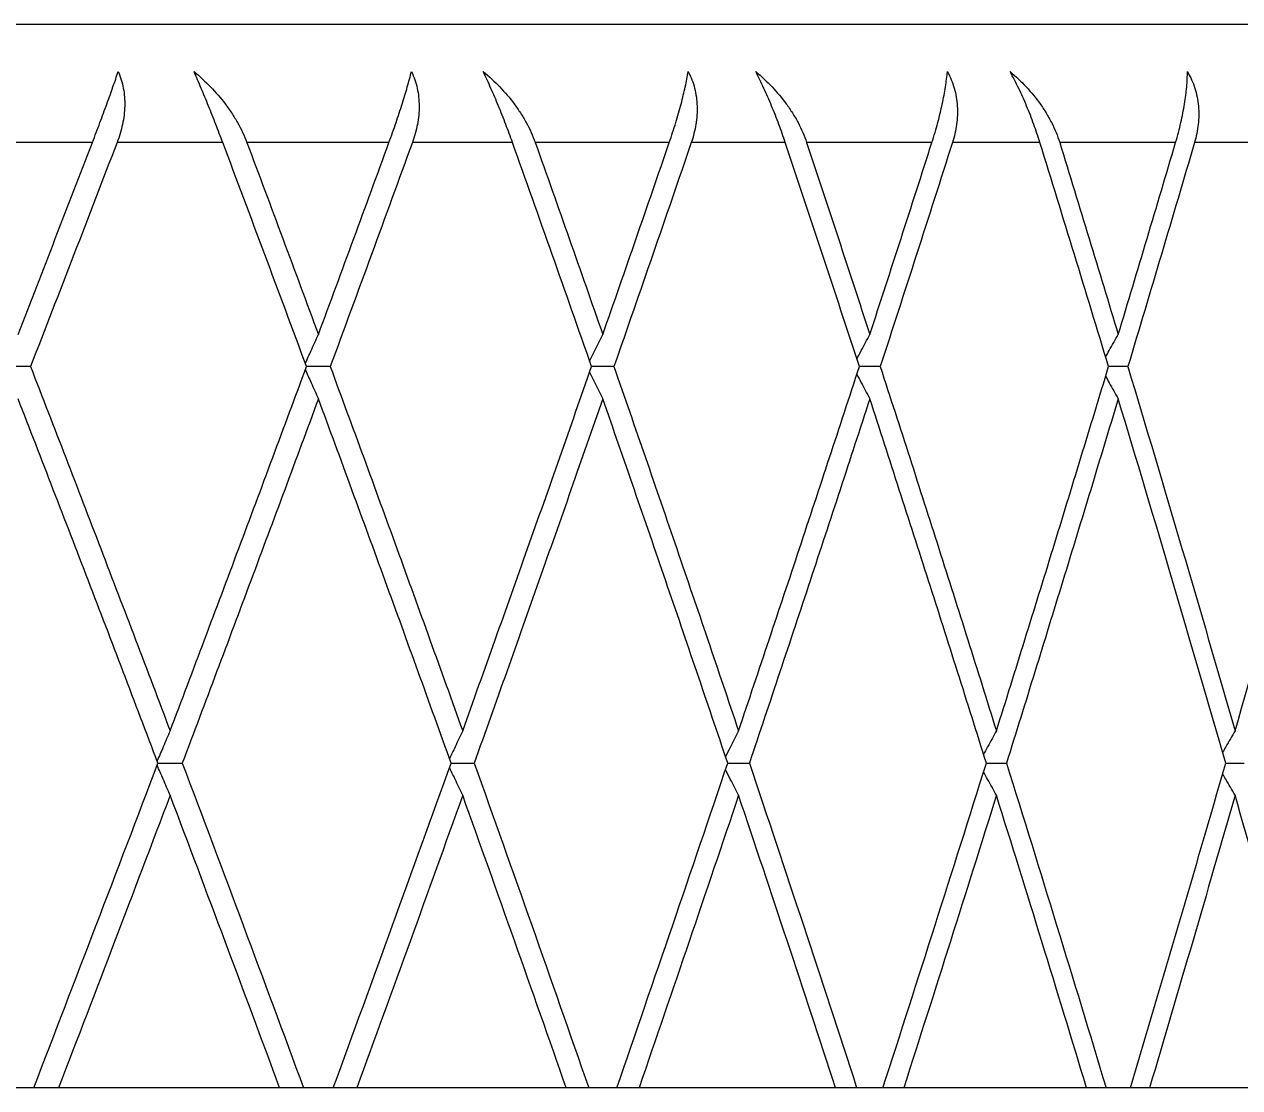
# Model space of a CAD drawing. Extents: x 1661 to 2451, y 0 to 579.
# Drawn here: x 2179.76 to 2184.9, y 273.28 to 277.78 of the extents above; entities that cross this region are included whole.
import ezdxf

# ---------------------------------------------------------------- set-up
doc = ezdxf.new("R2010")
doc.units = 0
doc.header["$LTSCALE"] = 10
doc.header["$MEASUREMENT"] = 0
doc.header["$PDMODE"] = 3
doc.header["$PDSIZE"] = -10
doc.layers.get('0').update_dxf_attribs({"linetype": 'CONTINUOUS'})
doc.layers.get('DEFPOINTS').update_dxf_attribs({"linetype": 'CONTINUOUS'})
doc.layers.add('1', color=7, linetype='CONTINUOUS')
doc.styles.add('Daelim Dimension', font='')
doc.styles.get('Daelim Dimension').set_extended_font_data('나눔고딕')
doc.dimstyles.new('DEFAULT', dxfattribs={"dimscale": 2, "dimtxt": 2, "dimasz": 2, "dimexe": 0, "dimexo": 2, "dimgap": 1, "dimtad": 1, "dimdec": 0, "dimzin": 9, "dimdsep": 46, "dimtxsty": 'Daelim Dimension', "dimcen": 0.5, "dimclrd": 5, "dimclre": 5, "dimclrt": 256, "dimadec": 1, "dimazin": 0, "dimtfac": 1, "dimtdec": 0, "dimtix": 1, "dimtmove": 0, "dimatfit": 3, "dimfxl": 1, "dimtolj": 1, "dimtzin": 1, "dimlwd": 9, "dimlwe": 9, "dimarcsym": 0})

# ---------------------------------------------------------------- blocks, each defined once
blk = doc.blocks.new('*D10')
at = {"color": 5, "linetype": 'ByBlock', "lineweight": 9, "ltscale": 0.5, "transparency": 16777216}
for p, q in [((2201.1748, 273.2806), (2210.2299, 273.2806)), ((2210.2299, 229.2806), (2210.2299, 269.2806)), ((2201.1748, 225.2806), (2210.2299, 225.2806))]:
    blk.add_line(p, q, dxfattribs=at)
at = {"color": 5, "lineweight": 9, "ltscale": 0.5, "transparency": 16777216}
for p, q in [((1872.6271, 259.8451), (1872.6271, 257.7348)), ((1907.6271, 259.8451), (1907.6271, 257.7348)), ((1872.6271, 257.7348), (1760.0075, 257.7348)), ((1903.6271, 257.7348), (1876.6271, 257.7348))]:
    blk.add_line(p, q, dxfattribs=at)
at = {"color": 5, "ltscale": 0.5, "transparency": 16777216}
for points in [[(2209.5632, 269.2806), (2210.8966, 269.2806), (2210.2299, 273.2806)], [(1876.6271, 258.4015), (1876.6271, 257.0681), (1872.6271, 257.7348)], [(1903.6271, 258.4015), (1903.6271, 257.0681), (1907.6271, 257.7348)], [(2209.5632, 229.2806), (2210.8966, 229.2806), (2210.2299, 225.2806)]]:
    blk.add_solid(points, dxfattribs=at)
at = {"layer": 'DEFPOINTS', "color": 0, "ltscale": 0.5, "transparency": 16777216}
for p in [(2197.1748, 273.2806), (2210.2299, 273.2806), (1907.6271, 257.7348), (1872.6271, 255.8451), (1907.6271, 255.8451), (2197.1748, 225.2806)]:
    blk.add_point(p, dxfattribs=at)
at = {"color": 7, "ltscale": 0.5, "transparency": 16777216, "insert": (1803.1169, 266.3585), "char_height": 10, "attachment_point": 5, "style": 'Daelim Dimension'}
blk.add_mtext('\\A1;설치구멍 %%C35', dxfattribs=at)
at = {"ltscale": 0.5, "transparency": 16777216, "insert": (2206.0525, 249.2806), "char_height": 4, "attachment_point": 5, "rotation": 90, "style": 'Daelim Dimension'}
blk.add_mtext('\\A1;48', dxfattribs=at)
blk = doc.blocks.new('*D11')
at = {"color": 5, "lineweight": 9, "ltscale": 0.5, "transparency": 16777216}
for p, q in [((2146.9886, 470.7637), (1973.3175, 470.7637)), ((1975.3175, 466.7637), (1975.3175, 277.2806)), ((2140.6495, 273.2806), (1973.3175, 273.2806))]:
    blk.add_line(p, q, dxfattribs=at)
at = {"color": 5, "linetype": 'ByBlock', "lineweight": 9, "ltscale": 0.5, "transparency": 16777216}
for p, q in [((2212.6777, 377.2806), (2263.0505, 377.2806)), ((2263.0505, 373.2806), (2263.0505, 277.2806)), ((2212.6777, 273.2806), (2263.0505, 273.2806))]:
    blk.add_line(p, q, dxfattribs=at)
at = {"color": 5, "ltscale": 0.5, "transparency": 16777216}
for points in [[(1974.6508, 466.7637), (1975.9842, 466.7637), (1975.3175, 470.7637)], [(2262.3839, 373.2806), (2263.7172, 373.2806), (2263.0505, 377.2806)], [(1974.6508, 277.2806), (1975.9842, 277.2806), (1975.3175, 273.2806)], [(2262.3839, 277.2806), (2263.7172, 277.2806), (2263.0505, 273.2806)]]:
    blk.add_solid(points, dxfattribs=at)
at = {"layer": 'DEFPOINTS', "color": 0, "ltscale": 0.5, "transparency": 16777216}
for p in [(2150.9886, 470.7637), (2208.6777, 377.2806), (1975.3175, 273.2806), (2144.6495, 273.2806), (2208.6777, 273.2806), (2263.0505, 273.2806)]:
    blk.add_point(p, dxfattribs=at)
at = {"color": 7, "ltscale": 0.5, "transparency": 16777216, "insert": (1967.874, 372.0221), "char_height": 10, "attachment_point": 5, "rotation": 90, "style": 'Daelim Dimension'}
blk.add_mtext('\\A1;197', dxfattribs=at)
at = {"ltscale": 0.5, "transparency": 16777216, "insert": (2258.8874, 325.2806), "char_height": 4, "attachment_point": 5, "rotation": 90, "style": 'Daelim Dimension'}
blk.add_mtext('\\A1;104', dxfattribs=at)

msp = doc.modelspace()

# ---------------------------------------------------------------- linework, layer by layer
at = {"layer": '1', "color": 7, "linetype": 'Continuous', "lineweight": 18}
for p, q in [((2189.1495, 277.7806), (2145.1495, 277.7806)), ((2179.7977, 273.2806), (2179.6648, 273.2806)), ((2180.8378, 273.2806), (2179.9028, 273.2806)), ((2181.0649, 273.2806), (2180.9387, 273.2806)), ((2182.0501, 273.2806), (2181.1648, 273.2806)), ((2182.2644, 273.2806), (2182.1453, 273.2806)), ((2183.1898, 273.2806), (2182.3585, 273.2806)), ((2183.3902, 273.2806), (2183.2789, 273.2806)), ((2184.2514, 273.2806), (2183.4781, 273.2806)), ((2184.4369, 273.2806), (2184.3339, 273.2806)), ((2185.2297, 273.2806), (2184.5181, 273.2806))]:
    msp.add_line(p, q, dxfattribs=at)
for points, knots in [([(2180.0457, 277.2806), (2180.0569, 277.3097), (2180.0676, 277.3377), (2180.0879, 277.3919), (2180.0976, 277.4181), (2180.1161, 277.4689), (2180.1247, 277.493), (2180.1407, 277.5386), (2180.1481, 277.5602), (2180.155, 277.5806)], [0, 0, 0, 0, 0.25, 0.25, 0.5, 0.5, 0.75, 0.75, 1, 1, 1, 1]), ([(2180.155, 277.5806), (2180.1649, 277.5582), (2180.1721, 277.5348), (2180.1789, 277.4982), (2180.1805, 277.4858), (2180.1824, 277.4605), (2180.1827, 277.4477), (2180.1817, 277.4092), (2180.1785, 277.3834), (2180.1702, 277.3447), (2180.1669, 277.3318), (2180.1592, 277.3061), (2180.1549, 277.2933), (2180.15, 277.2806)], [0, 0, 0, 0, 0.25, 0.25, 0.375, 0.375, 0.5, 0.5, 0.75, 0.75, 0.875, 0.875, 1, 1, 1, 1]), ([(2180.5973, 277.2806), (2180.5877, 277.306), (2180.5779, 277.3316), (2180.5628, 277.3702), (2180.5577, 277.3831), (2180.5474, 277.4091), (2180.5422, 277.4222), (2180.5266, 277.4606), (2180.5163, 277.4856), (2180.501, 277.5221), (2180.4959, 277.5341), (2180.4857, 277.5578), (2180.4807, 277.5694), (2180.4758, 277.5806)], [0, 0, 0, 0, 0.25, 0.25, 0.375, 0.375, 0.5, 0.5, 0.75, 0.75, 0.875, 0.875, 1, 1, 1, 1]), ([(2180.4758, 277.5806), (2180.5004, 277.5602), (2180.5238, 277.5386), (2180.5677, 277.4932), (2180.5883, 277.4694), (2180.6169, 277.4317), (2180.626, 277.4189), (2180.6435, 277.3924), (2180.6518, 277.3789), (2180.675, 277.3379), (2180.6884, 277.3097), (2180.6993, 277.2806)], [0, 0, 0, 0, 0.25, 0.25, 0.5, 0.5, 0.625, 0.625, 0.75, 0.75, 1, 1, 1, 1]), ([(2181.3004, 277.2806), (2181.3111, 277.3097), (2181.3209, 277.3377), (2181.3395, 277.3919), (2181.3481, 277.4181), (2181.3641, 277.4689), (2181.3713, 277.493), (2181.3845, 277.5386), (2181.3903, 277.5602), (2181.3955, 277.5806)], [0, 0, 0, 0, 0.25, 0.25, 0.5, 0.5, 0.75, 0.75, 1, 1, 1, 1]), ([(2181.3955, 277.5806), (2181.4064, 277.5582), (2181.4144, 277.5348), (2181.4225, 277.4982), (2181.4245, 277.4858), (2181.4272, 277.4605), (2181.4279, 277.4477), (2181.428, 277.4092), (2181.4255, 277.3834), (2181.4182, 277.3447), (2181.4152, 277.3318), (2181.4081, 277.3061), (2181.404, 277.2933), (2181.3994, 277.2806)], [0, 0, 0, 0, 0.25, 0.25, 0.375, 0.375, 0.5, 0.5, 0.75, 0.75, 0.875, 0.875, 1, 1, 1, 1]), ([(2181.8229, 277.2806), (2181.8138, 277.306), (2181.8044, 277.3316), (2181.7896, 277.3702), (2181.7846, 277.3831), (2181.7743, 277.4091), (2181.769, 277.4222), (2181.7532, 277.4606), (2181.7426, 277.4856), (2181.7264, 277.5221), (2181.721, 277.5341), (2181.7101, 277.5578), (2181.7047, 277.5694), (2181.6993, 277.5806)], [0, 0, 0, 0, 0.25, 0.25, 0.375, 0.375, 0.5, 0.5, 0.75, 0.75, 0.875, 0.875, 1, 1, 1, 1]), ([(2181.6993, 277.5806), (2181.7239, 277.5602), (2181.7472, 277.5386), (2181.7908, 277.4932), (2181.8112, 277.4694), (2181.8394, 277.4317), (2181.8484, 277.4189), (2181.8655, 277.3924), (2181.8736, 277.3789), (2181.8962, 277.3379), (2181.909, 277.3097), (2181.9193, 277.2806)], [0, 0, 0, 0, 0.25, 0.25, 0.5, 0.5, 0.625, 0.625, 0.75, 0.75, 1, 1, 1, 1]), ([(2182.4862, 277.2806), (2182.4962, 277.3097), (2182.5053, 277.3377), (2182.5219, 277.3919), (2182.5294, 277.4181), (2182.5429, 277.4689), (2182.5487, 277.493), (2182.5589, 277.5386), (2182.5631, 277.5602), (2182.5666, 277.5806)], [0, 0, 0, 0, 0.25, 0.25, 0.5, 0.5, 0.75, 0.75, 1, 1, 1, 1]), ([(2182.5666, 277.5806), (2182.5783, 277.5582), (2182.5872, 277.5348), (2182.5965, 277.4982), (2182.5989, 277.4858), (2182.6025, 277.4605), (2182.6035, 277.4477), (2182.6047, 277.4092), (2182.6029, 277.3834), (2182.5966, 277.3447), (2182.5939, 277.3318), (2182.5874, 277.3061), (2182.5836, 277.2933), (2182.5793, 277.2806)], [0, 0, 0, 0, 0.25, 0.25, 0.375, 0.375, 0.5, 0.5, 0.75, 0.75, 0.875, 0.875, 1, 1, 1, 1]), ([(2182.977, 277.2806), (2182.9685, 277.306), (2182.9595, 277.3316), (2182.945, 277.3702), (2182.9401, 277.3831), (2182.9299, 277.4091), (2182.9246, 277.4222), (2182.9086, 277.4606), (2182.8977, 277.4856), (2182.8808, 277.5221), (2182.8751, 277.5341), (2182.8635, 277.5578), (2182.8577, 277.5694), (2182.8519, 277.5806)], [0, 0, 0, 0, 0.25, 0.25, 0.375, 0.375, 0.5, 0.5, 0.75, 0.75, 0.875, 0.875, 1, 1, 1, 1]), ([(2182.8519, 277.5806), (2182.8764, 277.5602), (2182.8995, 277.5386), (2182.9426, 277.4932), (2182.9627, 277.4694), (2182.9903, 277.4317), (2182.9991, 277.4189), (2183.0158, 277.3924), (2183.0236, 277.3789), (2183.0454, 277.3379), (2183.0577, 277.3097), (2183.0674, 277.2806)], [0, 0, 0, 0, 0.25, 0.25, 0.5, 0.5, 0.625, 0.625, 0.75, 0.75, 1, 1, 1, 1]), ([(2183.5973, 277.2806), (2183.6066, 277.3097), (2183.6148, 277.3377), (2183.6294, 277.3919), (2183.6357, 277.4181), (2183.6466, 277.4689), (2183.6511, 277.493), (2183.6582, 277.5386), (2183.6608, 277.5602), (2183.6626, 277.5806)], [0, 0, 0, 0, 0.25, 0.25, 0.5, 0.5, 0.75, 0.75, 1, 1, 1, 1]), ([(2183.6626, 277.5806), (2183.6752, 277.5582), (2183.6848, 277.5348), (2183.6953, 277.4982), (2183.6981, 277.4858), (2183.7024, 277.4605), (2183.7039, 277.4477), (2183.7062, 277.4092), (2183.7051, 277.3834), (2183.6998, 277.3447), (2183.6974, 277.3318), (2183.6915, 277.3061), (2183.688, 277.2933), (2183.684, 277.2806)], [0, 0, 0, 0, 0.25, 0.25, 0.375, 0.375, 0.5, 0.5, 0.75, 0.75, 0.875, 0.875, 1, 1, 1, 1]), ([(2184.054, 277.2806), (2184.0461, 277.306), (2184.0375, 277.3316), (2184.0235, 277.3702), (2184.0187, 277.3831), (2184.0086, 277.4091), (2184.0033, 277.4222), (2183.9873, 277.4606), (2183.9761, 277.4856), (2183.9586, 277.5221), (2183.9526, 277.5341), (2183.9404, 277.5578), (2183.9342, 277.5694), (2183.928, 277.5806)], [0, 0, 0, 0, 0.25, 0.25, 0.375, 0.375, 0.5, 0.5, 0.75, 0.75, 0.875, 0.875, 1, 1, 1, 1]), ([(2183.928, 277.5806), (2183.9523, 277.5602), (2183.975, 277.5386), (2184.0175, 277.4932), (2184.0371, 277.4694), (2184.064, 277.4317), (2184.0726, 277.4189), (2184.0887, 277.3924), (2184.0963, 277.3789), (2184.1172, 277.3379), (2184.1289, 277.3097), (2184.1378, 277.2806)], [0, 0, 0, 0, 0.25, 0.25, 0.5, 0.5, 0.625, 0.625, 0.75, 0.75, 1, 1, 1, 1]), ([(2184.6282, 277.2806), (2184.6368, 277.3097), (2184.6441, 277.3377), (2184.6566, 277.3919), (2184.6618, 277.4181), (2184.67, 277.4689), (2184.6731, 277.493), (2184.6771, 277.5386), (2184.6781, 277.5602), (2184.6782, 277.5806)], [0, 0, 0, 0, 0.25, 0.25, 0.5, 0.5, 0.75, 0.75, 1, 1, 1, 1]), ([(2184.6782, 277.5806), (2184.6915, 277.5582), (2184.7019, 277.5348), (2184.7135, 277.4982), (2184.7167, 277.4858), (2184.7217, 277.4605), (2184.7236, 277.4477), (2184.727, 277.4092), (2184.7266, 277.3834), (2184.7224, 277.3447), (2184.7203, 277.3318), (2184.7151, 277.3061), (2184.7119, 277.2933), (2184.7082, 277.2806)], [0, 0, 0, 0, 0.25, 0.25, 0.375, 0.375, 0.5, 0.5, 0.75, 0.75, 0.875, 0.875, 1, 1, 1, 1]), ([(2180.9465, 276.3459), (2180.9547, 276.364), (2180.9731, 276.4048), (2180.9916, 276.4455), (2181.0019, 276.4681)], [0, 0, 0, 0, 0.444009, 1, 1, 1, 1]), ([(2182.1494, 276.3553), (2182.1567, 276.3703), (2182.1752, 276.4079), (2182.1937, 276.4455), (2182.2049, 276.4681)], [0, 0, 0, 0, 0.397556, 1, 1, 1, 1]), ([(2183.2797, 276.3644), (2183.286, 276.3764), (2183.3043, 276.411), (2183.3226, 276.4455), (2183.3346, 276.4681)], [0, 0, 0, 0, 0.344921, 1, 1, 1, 1]), ([(2184.332, 276.3733), (2184.337, 276.3823), (2184.3548, 276.4139), (2184.3727, 276.4455), (2184.3855, 276.4681)], [0, 0, 0, 0, 0.283954, 1, 1, 1, 1]), ([(2179.7841, 276.3322), (2179.766, 276.3322), (2179.7308, 276.3322), (2179.6955, 276.3322), (2179.6784, 276.3322)], [0, 0, 0, 0, 0.514369, 1, 1, 1, 1]), ([(2180.9465, 276.3185), (2180.9547, 276.3004), (2180.9731, 276.2596), (2180.9916, 276.2189), (2181.0019, 276.1963)], [0, 0, 0, 0, 0.444001, 1, 1, 1, 1]), ([(2181.052, 276.3322), (2181.0334, 276.3322), (2180.9999, 276.3322), (2180.9665, 276.3322), (2180.9516, 276.3322)], [0, 0, 0, 0, 0.556231, 1, 1, 1, 1]), ([(2182.1494, 276.3091), (2182.1567, 276.2941), (2182.1752, 276.2565), (2182.1937, 276.2189), (2182.2049, 276.1963)], [0, 0, 0, 0, 0.397558, 1, 1, 1, 1]), ([(2182.2522, 276.3322), (2182.2332, 276.3322), (2182.2016, 276.3322), (2182.17, 276.3322), (2182.1575, 276.3322)], [0, 0, 0, 0, 0.60292, 1, 1, 1, 1]), ([(2183.3788, 276.3322), (2183.3595, 276.3322), (2183.33, 276.3322), (2183.3005, 276.3322), (2183.2903, 276.3322)], [0, 0, 0, 0, 0.655884, 1, 1, 1, 1]), ([(2184.4264, 276.3322), (2184.4068, 276.3322), (2184.3795, 276.3322), (2184.3522, 276.3322), (2184.3445, 276.3322)], [0, 0, 0, 0, 0.717119, 1, 1, 1, 1]), ([(2183.2797, 276.3), (2183.286, 276.288), (2183.3043, 276.2534), (2183.3226, 276.2189), (2183.3346, 276.1963)], [0, 0, 0, 0, 0.344936, 1, 1, 1, 1]), ([(2184.3319, 276.2912), (2184.337, 276.2822), (2184.3548, 276.2505), (2184.3727, 276.2189), (2184.3855, 276.1963)], [0, 0, 0, 0, 0.284402, 1, 1, 1, 1]), ([(2180.3747, 274.7907), (2180.3648, 274.768), (2180.3465, 274.7256), (2180.3282, 274.6831), (2180.3197, 274.6633)], [0, 0, 0, 0, 0.534749, 1, 1, 1, 1]), ([(2181.6122, 274.7907), (2181.6015, 274.768), (2181.5829, 274.7288), (2181.5644, 274.6895), (2181.5566, 274.6729)], [0, 0, 0, 0, 0.578621, 1, 1, 1, 1]), ([(2182.7793, 274.7907), (2182.7677, 274.768), (2182.7492, 274.7319), (2182.7308, 274.6957), (2182.724, 274.6822)], [0, 0, 0, 0, 0.627896, 1, 1, 1, 1]), ([(2183.8702, 274.7907), (2183.8578, 274.768), (2183.8397, 274.7348), (2183.8216, 274.7016), (2183.8159, 274.6911)], [0, 0, 0, 0, 0.684228, 1, 1, 1, 1]), ([(2184.8797, 274.7907), (2184.8666, 274.768), (2184.849, 274.7377), (2184.8315, 274.7074), (2184.8272, 274.6999)], [0, 0, 0, 0, 0.749939, 1, 1, 1, 1]), ([(2180.3747, 274.5181), (2180.3648, 274.5408), (2180.3465, 274.5832), (2180.3282, 274.6257), (2180.3197, 274.6455)], [0, 0, 0, 0, 0.534806, 1, 1, 1, 1]), ([(2180.3231, 274.6544), (2180.339, 274.6544), (2180.3734, 274.6544), (2180.4078, 274.6544), (2180.4261, 274.6544)], [0, 0, 0, 0, 0.465073, 1, 1, 1, 1]), ([(2181.6122, 274.5181), (2181.6015, 274.5408), (2181.5829, 274.58), (2181.5644, 274.6193), (2181.5567, 274.6358)], [0, 0, 0, 0, 0.578755, 1, 1, 1, 1]), ([(2181.5634, 274.6544), (2181.5771, 274.6544), (2181.6096, 274.6544), (2181.6421, 274.6544), (2181.6609, 274.6544)], [0, 0, 0, 0, 0.420933, 1, 1, 1, 1]), ([(2182.7793, 274.5181), (2182.7677, 274.5408), (2182.7492, 274.5769), (2182.7308, 274.6131), (2182.724, 274.6266)], [0, 0, 0, 0, 0.628129, 1, 1, 1, 1]), ([(2182.7334, 274.6544), (2182.7448, 274.6544), (2182.7753, 274.6544), (2182.8059, 274.6544), (2182.8251, 274.6544)], [0, 0, 0, 0, 0.371277, 1, 1, 1, 1]), ([(2183.8702, 274.5181), (2183.8578, 274.5408), (2183.8397, 274.5739), (2183.8216, 274.6071), (2183.8159, 274.6176)], [0, 0, 0, 0, 0.68461, 1, 1, 1, 1]), ([(2183.8276, 274.6544), (2183.8365, 274.6544), (2183.8649, 274.6544), (2183.8933, 274.6544), (2183.9128, 274.6544)], [0, 0, 0, 0, 0.31445, 1, 1, 1, 1]), ([(2184.8404, 274.6544), (2184.8469, 274.6544), (2184.8731, 274.6544), (2184.8992, 274.6544), (2184.9189, 274.6544)], [0, 0, 0, 0, 0.248051, 1, 1, 1, 1]), ([(2184.8797, 274.5181), (2184.8666, 274.5408), (2184.849, 274.571), (2184.8316, 274.6013), (2184.8272, 274.6089)], [0, 0, 0, 0, 0.750507, 1, 1, 1, 1]), ([(2179.9028, 273.2806), (2179.8846, 273.2806), (2179.8496, 273.2806), (2179.8145, 273.2806), (2179.7977, 273.2806)], [0, 0, 0, 0, 0.518261, 1, 1, 1, 1]), ([(2180.9387, 273.2806), (2180.9201, 273.2806), (2180.8865, 273.2806), (2180.8528, 273.2806), (2180.8378, 273.2806)], [0, 0, 0, 0, 0.552465, 1, 1, 1, 1]), ([(2181.1648, 273.2806), (2181.1461, 273.2806), (2181.1128, 273.2806), (2181.0795, 273.2806), (2181.0649, 273.2806)], [0, 0, 0, 0, 0.560538, 1, 1, 1, 1]), ([(2182.1453, 273.2806), (2182.1263, 273.2806), (2182.0946, 273.2806), (2182.0628, 273.2806), (2182.0501, 273.2806)], [0, 0, 0, 0, 0.5987, 1, 1, 1, 1]), ([(2182.3585, 273.2806), (2182.3394, 273.2806), (2182.308, 273.2806), (2182.2767, 273.2806), (2182.2644, 273.2806)], [0, 0, 0, 0, 0.607775, 1, 1, 1, 1]), ([(2183.2789, 273.2806), (2183.2596, 273.2806), (2183.2299, 273.2806), (2183.2002, 273.2806), (2183.1898, 273.2806)], [0, 0, 0, 0, 0.65107, 1, 1, 1, 1]), ([(2183.4781, 273.2806), (2183.4587, 273.2806), (2183.4294, 273.2806), (2183.4001, 273.2806), (2183.3902, 273.2806)], [0, 0, 0, 0, 0.661457, 1, 1, 1, 1]), ([(2184.3339, 273.2806), (2184.3143, 273.2806), (2184.2868, 273.2806), (2184.2593, 273.2806), (2184.2514, 273.2806)], [0, 0, 0, 0, 0.711487, 1, 1, 1, 1]), ([(2184.5181, 273.2806), (2184.4985, 273.2806), (2184.4714, 273.2806), (2184.4444, 273.2806), (2184.4369, 273.2806)], [0, 0, 0, 0, 0.723624, 1, 1, 1, 1])]:
    msp.add_open_spline(points, degree=3, knots=knots, dxfattribs=at)
at = {"layer": '1', "color": 7, "linetype": 'Continuous', "lineweight": 13}
for points, weights in [([(2180.0457, 277.2806), (2179.7331, 277.2806), (2179.4133, 277.2806)], [1, 0.999856305361, 1]), ([(2180.5973, 277.2806), (2180.3757, 277.2806), (2180.15, 277.2806)], [1, 0.9999245188, 1]), ([(2181.3004, 277.2806), (2181.0039, 277.2806), (2180.6993, 277.2806)], [1, 0.999856305361, 1]), ([(2181.8229, 277.2806), (2181.6133, 277.2806), (2181.3994, 277.2806)], [1, 0.9999245188, 1]), ([(2182.4862, 277.2806), (2182.2071, 277.2806), (2181.9193, 277.2806)], [1, 0.999856305361, 1]), ([(2182.977, 277.2806), (2182.7805, 277.2806), (2182.5793, 277.2806)], [1, 0.9999245188, 1]), ([(2183.5973, 277.2806), (2183.337, 277.2806), (2183.0674, 277.2806)], [1, 0.999856305361, 1]), ([(2184.054, 277.2806), (2183.8715, 277.2806), (2183.684, 277.2806)], [1, 0.999924518799, 1]), ([(2184.6282, 277.2806), (2184.388, 277.2806), (2184.1378, 277.2806)], [1, 0.999856305361, 1]), ([(2185.0486, 277.2806), (2184.8811, 277.2806), (2184.7082, 277.2806)], [1, 0.9999245188, 1])]:
    msp.add_rational_spline(points, weights, degree=2, dxfattribs=at)
at = {"layer": '1', "color": 7, "linetype": 'Continuous', "lineweight": 18}
for points in [[(2179.7313, 276.4681), (2179.784, 276.6037), (2179.8891, 276.8747), (2179.9936, 277.1454), (2180.0457, 277.2806)], [(2180.15, 277.2806), (2180.0895, 277.1228), (2179.9679, 276.8068), (2179.8455, 276.4905), (2179.7841, 276.3322)], [(2180.9516, 276.3322), (2180.893, 276.4905), (2180.7753, 276.8068), (2180.6568, 277.1228), (2180.5973, 277.2806)], [(2180.6993, 277.2806), (2180.7501, 277.1454), (2180.8512, 276.8747), (2180.9518, 276.6037), (2181.0019, 276.4681)], [(2181.0019, 276.4681), (2181.052, 276.6037), (2181.1518, 276.8747), (2181.251, 277.1454), (2181.3004, 277.2806)], [(2181.3994, 277.2806), (2181.3419, 277.1228), (2181.2266, 276.8068), (2181.1104, 276.4905), (2181.052, 276.3322)], [(2182.1575, 276.3322), (2182.1022, 276.4905), (2181.9912, 276.8068), (2181.8791, 277.1228), (2181.8229, 277.2806)], [(2181.9193, 277.2806), (2181.9673, 277.1454), (2182.0628, 276.8747), (2182.1577, 276.6037), (2182.2049, 276.4681)], [(2182.2049, 276.4681), (2182.2522, 276.6037), (2182.3463, 276.8747), (2182.4397, 277.1454), (2182.4862, 277.2806)], [(2182.5793, 277.2806), (2182.5253, 277.1228), (2182.4168, 276.8068), (2182.3072, 276.4905), (2182.2522, 276.3322)], [(2183.2903, 276.3322), (2183.2386, 276.4905), (2183.1347, 276.8068), (2183.0297, 277.1228), (2182.977, 277.2806)], [(2183.0674, 277.2806), (2183.1123, 277.1454), (2183.2018, 276.8747), (2183.2905, 276.6037), (2183.3346, 276.4681)], [(2183.3346, 276.4681), (2183.3788, 276.6037), (2183.4667, 276.8747), (2183.5539, 277.1454), (2183.5973, 277.2806)], [(2183.684, 277.2806), (2183.6337, 277.1228), (2183.5325, 276.8068), (2183.4302, 276.4905), (2183.3788, 276.3322)], [(2184.3445, 276.3322), (2184.2966, 276.4905), (2184.2003, 276.8069), (2184.1029, 277.1228), (2184.054, 277.2806)], [(2184.1378, 277.2806), (2184.1795, 277.1454), (2184.2625, 276.8747), (2184.3446, 276.6037), (2184.3855, 276.4681)], [(2184.3855, 276.4681), (2184.4264, 276.6037), (2184.5077, 276.8747), (2184.5882, 277.1454), (2184.6282, 277.2806)], [(2184.7082, 277.2806), (2184.6618, 277.1228), (2184.5684, 276.8068), (2184.4739, 276.4905), (2184.4264, 276.3322)], [(2179.7841, 276.3322), (2179.8836, 276.0758), (2180.0815, 275.5624), (2180.2773, 275.0481), (2180.3747, 274.7907)], [(2180.3747, 274.7907), (2180.472, 275.0481), (2180.6655, 275.5624), (2180.8566, 276.0758), (2180.9516, 276.3322)], [(2181.052, 276.3322), (2181.1466, 276.0758), (2181.3345, 275.5624), (2181.52, 275.0481), (2181.6122, 274.7907)], [(2181.6122, 274.7907), (2181.7044, 275.0481), (2181.8875, 275.5624), (2182.0679, 276.0758), (2182.1575, 276.3322)], [(2182.2522, 276.3322), (2182.3413, 276.0758), (2182.5183, 275.5624), (2182.6927, 275.0481), (2182.7793, 274.7907)], [(2182.7793, 274.7907), (2182.8659, 275.0481), (2183.0376, 275.5624), (2183.2065, 276.0758), (2183.2903, 276.3322)], [(2183.3788, 276.3322), (2183.4621, 276.0758), (2183.6273, 275.5624), (2183.7897, 275.0481), (2183.8702, 274.7907)], [(2183.8702, 274.7907), (2183.9508, 275.0481), (2184.1103, 275.5624), (2184.2669, 276.0758), (2184.3445, 276.3322)], [(2184.4264, 276.3322), (2184.5034, 276.0758), (2184.6559, 275.5625), (2184.8056, 275.0481), (2184.8797, 274.7907)], [(2184.8797, 274.7907), (2184.9538, 275.0481), (2185.1004, 275.5624), (2185.2439, 276.0758), (2185.3148, 276.3322)], [(2180.3231, 274.6544), (2180.2255, 274.9119), (2180.0293, 275.4263), (2179.831, 275.9398), (2179.7313, 276.1963)], [(2181.0019, 276.1963), (2180.9071, 275.9398), (2180.7164, 275.4263), (2180.5233, 274.9119), (2180.4261, 274.6544)], [(2181.5634, 274.6544), (2181.4709, 274.9119), (2181.2849, 275.4263), (2181.0966, 275.9398), (2181.0019, 276.1963)], [(2182.2049, 276.1963), (2182.1156, 275.9398), (2181.9356, 275.4263), (2181.7529, 274.9119), (2181.6609, 274.6544)], [(2182.7334, 274.6544), (2182.6466, 274.9119), (2182.4717, 275.4263), (2182.2943, 275.9398), (2182.2049, 276.1963)], [(2183.3346, 276.1963), (2183.2511, 275.9398), (2183.0827, 275.4263), (2182.9114, 274.9119), (2182.8251, 274.6544)], [(2183.8276, 274.6544), (2183.7468, 274.9119), (2183.5838, 275.4263), (2183.4182, 275.9398), (2183.3346, 276.1963)], [(2184.3855, 276.1963), (2184.3082, 275.9398), (2184.1521, 275.4263), (2183.9931, 274.9119), (2183.9128, 274.6544)], [(2184.8404, 274.6544), (2184.7661, 274.9119), (2184.6159, 275.4264), (2184.4628, 275.9398), (2184.3855, 276.1963)], [(2179.7977, 273.2806), (2179.8862, 273.51), (2180.0623, 273.9682), (2180.2365, 274.4258), (2180.3231, 274.6544)], [(2180.4261, 274.6544), (2180.5124, 274.4258), (2180.6841, 273.9682), (2180.8541, 273.51), (2180.9387, 273.2806)], [(2181.0649, 273.2806), (2181.149, 273.51), (2181.3162, 273.9682), (2181.4813, 274.4258), (2181.5634, 274.6544)], [(2181.6609, 274.6544), (2181.7426, 274.4258), (2181.905, 273.9682), (2182.0655, 273.51), (2182.1453, 273.2806)], [(2182.2644, 273.2806), (2182.3436, 273.51), (2182.5011, 273.9682), (2182.6564, 274.4258), (2182.7334, 274.6544)], [(2182.8251, 274.6544), (2182.9017, 274.4258), (2183.054, 273.9682), (2183.2043, 273.51), (2183.2789, 273.2806)], [(2183.3902, 273.2806), (2183.4643, 273.51), (2183.6112, 273.9682), (2183.7558, 274.4258), (2183.8276, 274.6544)], [(2183.9128, 274.6544), (2183.9841, 274.4258), (2184.1255, 273.9682), (2184.2648, 273.51), (2184.3339, 273.2806)], [(2184.4369, 273.2806), (2184.5054, 273.5099), (2184.6411, 273.9681), (2184.7744, 274.4257), (2184.8404, 274.6544)], [(2180.3747, 274.5181), (2180.2968, 274.3122), (2180.1403, 273.9), (2179.9822, 273.4872), (2179.9028, 273.2806)], [(2180.8378, 273.2806), (2180.7613, 273.4872), (2180.6076, 273.9), (2180.4525, 274.3122), (2180.3747, 274.5181)], [(2181.6122, 274.5181), (2181.5385, 274.3122), (2181.3902, 273.9), (2181.2402, 273.4872), (2181.1648, 273.2806)], [(2182.0501, 273.2806), (2181.9779, 273.4872), (2181.8327, 273.9), (2181.6859, 274.3122), (2181.6122, 274.5181)], [(2182.7793, 274.5181), (2182.7101, 274.3122), (2182.5707, 273.9), (2182.4295, 273.4872), (2182.3585, 273.2806)], [(2183.1898, 273.2806), (2183.1222, 273.4872), (2182.9862, 273.9), (2182.8485, 274.3122), (2182.7793, 274.5181)], [(2183.8702, 274.5181), (2183.8058, 274.3122), (2183.6761, 273.9), (2183.5444, 273.4872), (2183.4781, 273.2806)], [(2184.2514, 273.2806), (2184.1888, 273.4872), (2184.0626, 273.9), (2183.9347, 274.3122), (2183.8702, 274.5181)], [(2184.8797, 274.5181), (2184.8205, 274.3121), (2184.7009, 273.8999), (2184.5794, 273.4871), (2184.5181, 273.2806)], [(2185.2297, 273.2806), (2185.1723, 273.4871), (2185.0566, 273.8999), (2184.939, 274.3121), (2184.8797, 274.5181)]]:
    msp.add_open_spline(points, degree=3, dxfattribs=at)

# ---------------------------------------------------------------- dimensions: what is measured, and where the dimension line sits
at = {"color": 5, "ltscale": 0.5}
dim = msp.add_linear_dim(base=(1975.3175, 273.2806), p1=(2150.9886, 470.7637), p2=(2144.6495, 273.2806), angle=90, dimstyle='DEFAULT', override={"dimtxt": 5, "dimexe": 1, "dimclrt": 7}, dxfattribs=at)
dim.commit()
dim.dimension.update_dxf_attribs({"geometry": '*D11', "text_midpoint": (1967.874, 372.0221)})
dim = msp.add_linear_dim(base=(1907.6271, 257.7348), p1=(1872.6271, 255.8451), p2=(1907.6271, 255.8451), text='설치구멍 %%C<>', dimstyle='DEFAULT', override={"dimtxt": 5, "dimclrd": 5, "dimclre": 5, "dimclrt": 7}, dxfattribs=at)
dim.commit()
dim.dimension.update_dxf_attribs({"geometry": '*D10', "text_midpoint": (1803.1169, 257.7348), "dimtype": 160})

doc.saveas('drawing.dxf')
